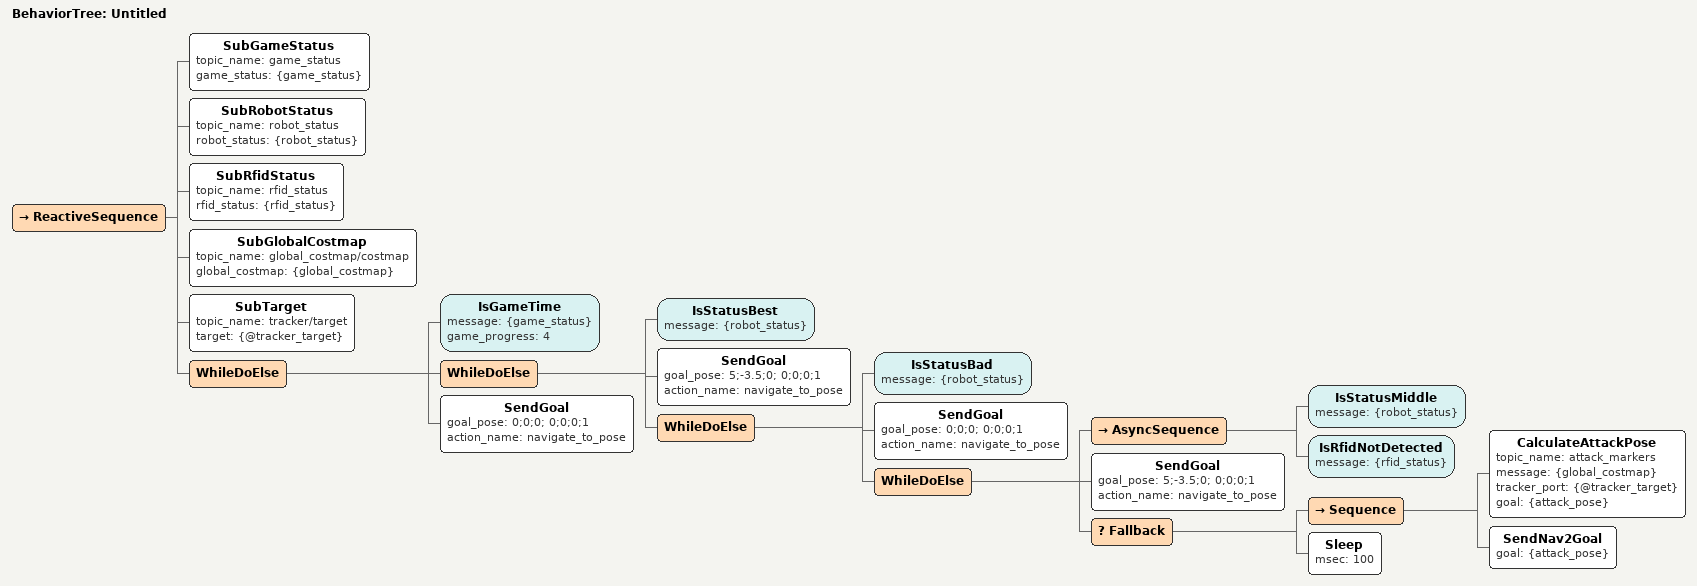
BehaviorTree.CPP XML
<?xml version="1.0" encoding="UTF-8"?>
<root BTCPP_format="4">
  <BehaviorTree ID="Untitled">
    <ReactiveSequence>
      <!-- 基础状态订阅 -->
      <SubGameStatus topic_name="game_status"
                     game_status="{game_status}"/>
      <SubRobotStatus topic_name="robot_status"
                      robot_status="{robot_status}"/>
      <SubRfidStatus topic_name="rfid_status"
                     rfid_status="{rfid_status}"/>

      <!-- 新增：追击所需的状态订阅（代价地图与视觉目标） -->
      <SubGlobalCostmap topic_name="global_costmap/costmap"
                        global_costmap="{global_costmap}"/>
      <SubTarget topic_name="tracker/target"
                 target="{@tracker_target}"/>

      <WhileDoElse>
        <IsGameTime message="{game_status}"
                    game_progress="4"/>
        <WhileDoElse>
          <IsStatusBest message="{robot_status}"/>
          <SendGoal goal_pose="5;-3.5;0; 0;0;0;1"
                    action_name="navigate_to_pose"/>
          <WhileDoElse>
            <IsStatusBad message="{robot_status}"/>
            <SendGoal goal_pose="0;0;0; 0;0;0;1"
                      action_name="navigate_to_pose"/>
            <WhileDoElse>
              <!-- 当状态为 Middle 且 没有检测到 RFID 时，触发上面的 True 分支，否则触发下面的 Else 分支 -->
              <AsyncSequence>
                <IsStatusMiddle message="{robot_status}"/>
                <IsRfidNotDetected message="{rfid_status}"/>
              </AsyncSequence>

              <!-- True 分支 (rfid_status = false)：停止追击，前往指定点等待 -->
              <SendGoal goal_pose="5;-3.5;0; 0;0;0;1"
                        action_name="navigate_to_pose"/>

              <!-- False 分支 (rfid_status = true 且处于 Middle 状态)：开始追击 -->
              <Fallback>
                <Sequence>
                  <CalculateAttackPose topic_name="attack_markers"
                                       message="{global_costmap}"
                                       tracker_port="{@tracker_target}"
                                       goal="{attack_pose}"/>
                  <SendNav2Goal goal="{attack_pose}"/>
                </Sequence>
                <!-- 若无法算出安全攻击点或短时丢失目标，原地轻微休眠 -->
                <Sleep msec="100"/>
              </Fallback>

            </WhileDoElse>
          </WhileDoElse>
        </WhileDoElse>
        <!-- 比赛非进行中时执行的操作 -->
        <SendGoal goal_pose="0;0;0; 0;0;0;1"
                  action_name="navigate_to_pose"/>
      </WhileDoElse>
    </ReactiveSequence>
  </BehaviorTree>

</root>
